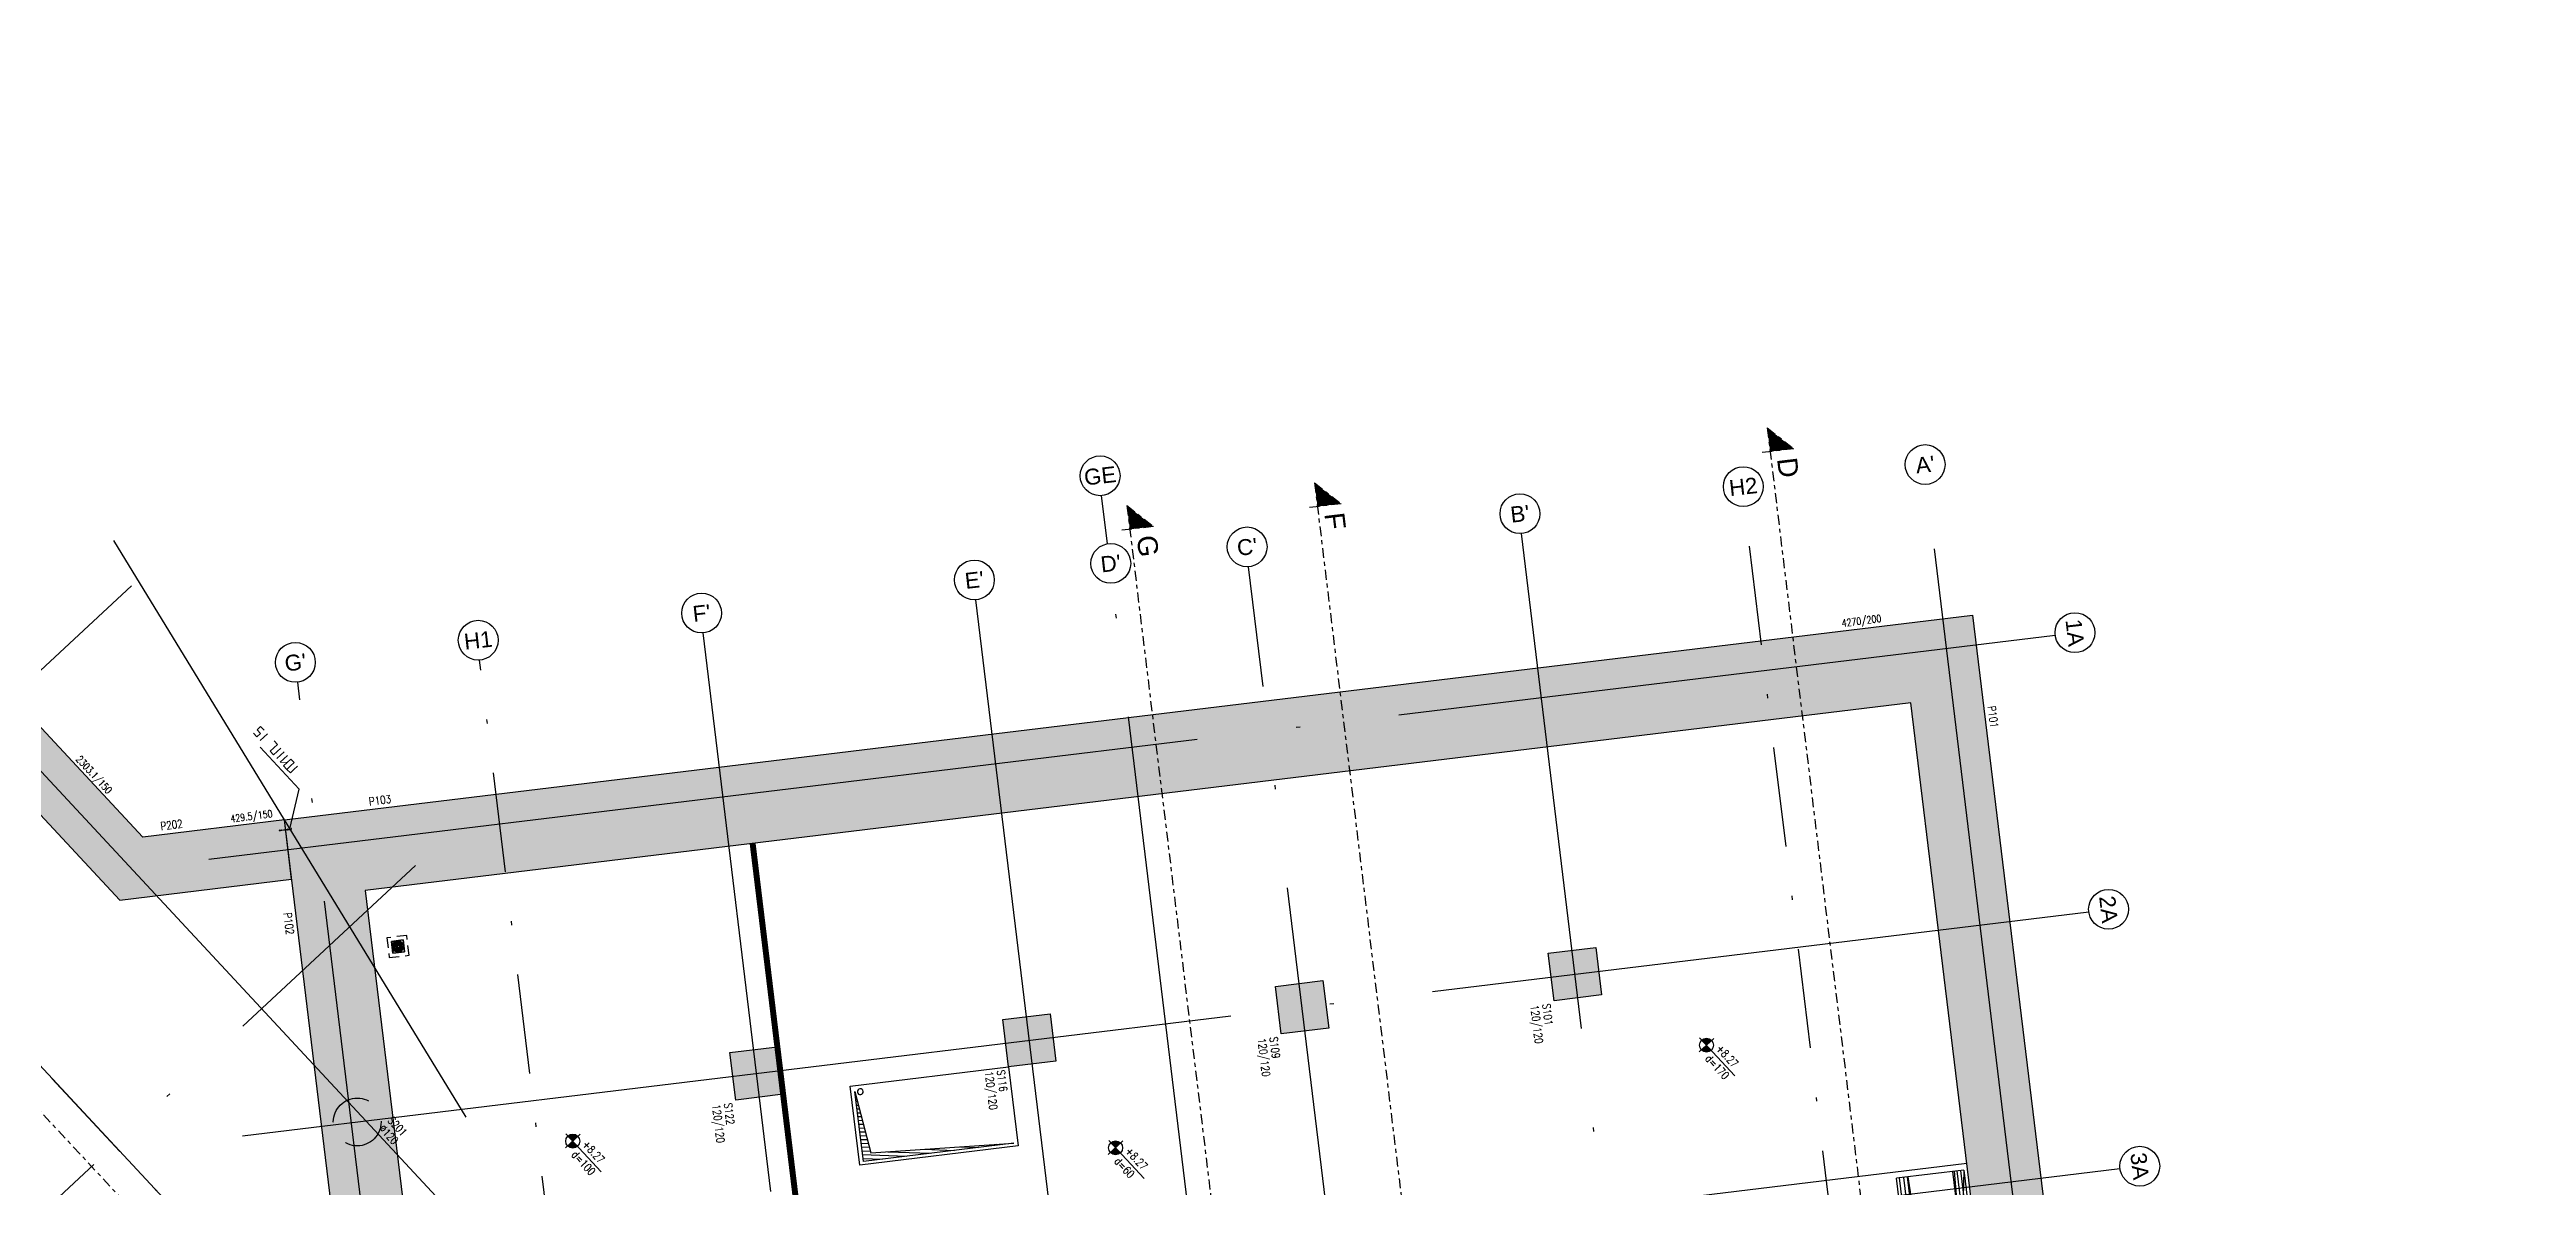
# Model space of a CAD drawing. Header units: millimetres. Extents: x 400382 to 401267, y 4543945 to 4544126.
# Drawn here: x 400428.8 to 400491, y 4544085.5 to 4544114.1 of the extents above; entities that cross this region are included whole.
import ezdxf
from ezdxf.enums import TextEntityAlignment as Align

# ---------------------------------------------------------------- set-up
doc = ezdxf.new("R2010")
doc.units = ezdxf.units.MM
for name, pattern in [('AKS', [3, 2.5, -0.25, 0, -0.25]), ('CENTER', [2, 1.25, -0.25, 0.25, -0.25]), ('CIZGI', [0.4, 0.25, -0.15]), ('CONTINU', [0]), ('DASHDOT2', [0.5, 0.25, -0.125, 0, -0.125]), ('HIDDEN', [0.375, 0.25, -0.125])]:
    doc.linetypes.add(name, pattern=pattern)
doc.layers.add('A-DETL', color=90, linetype='Continuous', lineweight=15)
for name, color, linetype in [('aks prota', 2, 'AKS'), ('boşluk prota', 2, 'Continuous'), ('boşluk taraması prota', 252, 'Continuous'), ('caks prota', 4, 'Continuous'), ('kesit tarama prota', 252, 'Continuous'), ('kiriş prota', 6, 'Continuous'), ('kolon prota', 1, 'Continuous'), ('kolon tarama prota', 252, 'Continuous'), ('lkolon prota', 4, 'Continuous'), ('lperde prota', 4, 'Continuous'), ('merdiven prota', 2, 'Continuous'), ('not çizgisi prota', 4, 'Continuous'), ('perde prota', 1, 'Continuous'), ('PRT-AL-TUNEL_EKSENI', 14, 'DASHDOT2'), ('PRT-MI-a_fit_drainage', 10, 'Continuous'), ('skesit prota', 7, 'Continuous'), ('st-s_level (kot)', 6, 'Continuous'), ('st-s_levelmark (kot işareti)', 4, 'Continuous'), ('st_s_su tutucu', 2, 'Continuous'), ('st_s_ölçü', 4, 'Continuous'), ('taks prota', 7, 'Continuous'), ('tkesit prota', 7, 'Continuous'), ('tkolon prota', 6, 'Continuous'), ('tperde prota', 6, 'Continuous')]:
    doc.layers.add(name, color=color, linetype=linetype)
doc.styles.add('Arial', font='Arial.ttf')
doc.styles.add('OLCU', font='romanstw.shx')
doc.styles.add('TAKS', font='Arial Unicode.ttf')
doc.styles.add('tkolon', font='romanstw.shx')
doc.dimstyles.new('1-50', dxfattribs={"dimtxt": 10, "dimasz": 4, "dimexe": 4, "dimexo": 8, "dimgap": 4, "dimtad": 1, "dimdec": 1, "dimrnd": 0.05, "dimzin": 9, "dimdsep": 46, "dimtxsty": 'OLCU', "dimblk1": 'OBLIQUE', "dimblk2": 'OBLIQUE', "dimsah": 1, "dimcen": 2, "dimdle": 4, "dimclrd": 4, "dimclre": 4, "dimclrt": 3, "dimadec": 1, "dimazin": 0, "dimtfac": 1, "dimtdec": 1, "dimtix": 1, "dimtmove": 2, "dimatfit": 3, "dimldrblk": 'OBLIQUE', "dimfxl": 1, "dimtvp": 1, "dimtolj": 1, "dimtzin": 1, "dimarcsym": 0})

# ---------------------------------------------------------------- blocks, each defined once
blk = doc.blocks.new('yürüyen mer 4')
at = {"color": 253}
blk.add_line((53984.2, 3429.1), (53984.2, 3599.1), dxfattribs=at)
blk.add_lwpolyline([(52756.3, 3429.1), (52756.3, 3599.1)], dxfattribs=at)
at = {"layer": 'st_s_ölçü', "color": 252, "ltscale": 0.1}
for points in [[(52756.3, 3599.1), (53984.2, 3599.1)], [(52756.3, 3591.6), (53984.2, 3591.6)], [(53984.2, 3581.8), (52756.3, 3581.8)], [(52756.3, 3571.6), (53984.2, 3571.6)], [(52756.3, 3529.1), (53984.2, 3569.8)], [(53984.2, 3453.6), (52756.3, 3499.1)], [(52756.3, 3456.6), (53984.2, 3456.6)], [(53984.2, 3446.3), (52756.3, 3446.3)], [(52756.3, 3436.6), (53984.2, 3436.6)], [(53984.2, 3429.1), (52756.3, 3429.1)]]:
    blk.add_lwpolyline(points, dxfattribs=at)
blk = doc.blocks.new('PLAN_KOT')
at = {"layer": 'st-s_levelmark (kot işareti)'}
h = blk.add_hatch(color=256, dxfattribs=at)
h.paths.add_polyline_path([(0, 17.5, 0.414214), (-17.5, 0), (0, 0)])
h.paths.add_polyline_path([(17.5, 0), (0, 0), (0, -17.5, 0.414214)])
for p, q in [((105, 0), (-25, 0)), ((0, 25), (0, -25))]:
    blk.add_line(p, q, dxfattribs=at)
blk.add_circle((0, 0), 17.5, dxfattribs=at)
at = {"layer": 'st-s_level (kot)', "color": 6, "style": 'OLCU', "width": 0.8}
for tag, p in [('KOT', (22.7, 9.8)), ('DÖŞEME_KALINLIĞI', (22.7, -27.6))]:
    blk.add_attdef(tag, p, '', height=20, dxfattribs=at)
blk = doc.blocks.new('_Oblique')
at = {"layer": 'st_s_ölçü', "lineweight": -2}
blk.add_line((-0.5, -0.5), (0.5, 0.5), dxfattribs=at)
blk = doc.blocks.new('D')
at = {"layer": 'st_s_su tutucu', "linetype": 'CONTINU', "ltscale": 0.2}
for p, q in [((-39988, 52508), (-39993, 52508)), ((-39993, 52508), (-39993, 52507)), ((-39993, 52507), (-39991, 52506)), ((-39991, 52499), (-39992, 52499)), ((-39992, 52499), (-39992, 52498)), ((-39992, 52498), (-39991, 52498)), ((-39991, 52506), (-39991, 52499)), ((-39991, 52498), (-39991, 52489)), ((-39990, 52506), (-39988, 52507)), ((-39990, 52499), (-39990, 52506)), ((-39989, 52499), (-39990, 52499)), ((-39990, 52489), (-39990, 52498)), ((-39990, 52498), (-39989, 52498)), ((-39989, 52498), (-39989, 52499)), ((-39988, 52507), (-39988, 52508)), ((-39993, 52449), (-39991, 52450)), ((-39993, 52448), (-39993, 52449)), ((-39988, 52448), (-39993, 52448)), ((-39991, 52489), (-39992, 52489)), ((-39992, 52489), (-39992, 52488)), ((-39992, 52488), (-39991, 52488)), ((-39991, 52479), (-39992, 52479)), ((-39992, 52479), (-39992, 52478)), ((-39992, 52478), (-39991, 52478)), ((-39992, 52468), (-39992, 52469)), ((-39992, 52469), (-39991, 52469)), ((-39991, 52468), (-39992, 52468)), ((-39992, 52458), (-39992, 52459)), ((-39992, 52459), (-39991, 52459)), ((-39991, 52458), (-39992, 52458)), ((-39991, 52488), (-39991, 52479)), ((-39991, 52469), (-39991, 52478)), ((-39991, 52459), (-39991, 52468)), ((-39991, 52450), (-39991, 52458)), ((-39989, 52489), (-39990, 52489)), ((-39990, 52479), (-39990, 52488)), ((-39990, 52488), (-39989, 52488)), ((-39989, 52479), (-39990, 52479)), ((-39990, 52478), (-39989, 52478)), ((-39990, 52478), (-39990, 52469)), ((-39990, 52469), (-39989, 52469)), ((-39989, 52468), (-39990, 52468)), ((-39990, 52468), (-39990, 52459)), ((-39990, 52459), (-39989, 52459)), ((-39989, 52458), (-39990, 52458)), ((-39990, 52458), (-39990, 52450)), ((-39990, 52450), (-39988, 52449)), ((-39989, 52488), (-39989, 52489)), ((-39989, 52478), (-39989, 52479)), ((-39989, 52469), (-39989, 52468)), ((-39989, 52459), (-39989, 52458)), ((-39988, 52449), (-39988, 52448))]:
    blk.add_line(p, q, dxfattribs=at)
blk = doc.blocks.new('YER SUZGECI_20x20')
at = {"color": 2}
blk.add_lwpolyline([(-20, 0), (0, 0), (0, 20), (-20, 20)], close=True, dxfattribs=at)
for points in [[(0, 20), (-20, 0)], [(-20, 20), (0, 0)]]:
    blk.add_lwpolyline(points, dxfattribs=at)
blk.add_circle((-10, 10), 7, dxfattribs=at)
blk = doc.blocks.new('+8.27 mekanik')
at = {"layer": 'kolon tarama prota'}
for p, q in [((4933, 139742), (4633, 139742)), ((4633, 139742), (4633, 139442)), ((4633, 139442), (4633, 139742)), ((4633, 139742), (4933, 139742)), ((4633, 139742), (4633, 139742)), ((4633, 139442), (4933, 139442)), ((4933, 139442), (4633, 139442)), ((4633, 139442), (4633, 139442)), ((4663, 139597), (4643, 139597)), ((4643, 139597), (4663, 139597)), ((4643, 139597), (4643, 139597)), ((4643, 139587), (4663, 139587)), ((4663, 139587), (4643, 139587)), ((4643, 139587), (4643, 139587)), ((4663, 139597), (4663, 139597)), ((4663, 139587), (4663, 139587)), ((4708, 139597), (4688, 139597)), ((4688, 139597), (4708, 139597)), ((4688, 139597), (4688, 139597)), ((4688, 139587), (4708, 139587)), ((4708, 139587), (4688, 139587)), ((4688, 139587), (4688, 139587)), ((4708, 139597), (4708, 139597)), ((4708, 139587), (4708, 139587)), ((4753, 139597), (4733, 139597)), ((4733, 139597), (4753, 139597)), ((4733, 139597), (4733, 139597)), ((4733, 139587), (4753, 139587)), ((4753, 139587), (4733, 139587)), ((4733, 139587), (4733, 139587)), ((4753, 139597), (4753, 139597)), ((4753, 139587), (4753, 139587)), ((4778, 139732), (4778, 139712)), ((4778, 139712), (4778, 139732)), ((4778, 139732), (4778, 139732)), ((4778, 139712), (4778, 139712)), ((4778, 139687), (4778, 139667)), ((4778, 139667), (4778, 139687)), ((4778, 139687), (4778, 139687)), ((4778, 139667), (4778, 139667)), ((4778, 139642), (4778, 139621)), ((4778, 139621), (4778, 139642)), ((4778, 139642), (4778, 139642)), ((4778, 139621), (4778, 139621)), ((4778, 139562), (4778, 139542)), ((4778, 139542), (4778, 139562)), ((4778, 139562), (4778, 139562)), ((4778, 139542), (4778, 139542)), ((4778, 139517), (4778, 139497)), ((4778, 139497), (4778, 139517)), ((4778, 139517), (4778, 139517)), ((4778, 139497), (4778, 139497)), ((4778, 139472), (4778, 139452)), ((4778, 139452), (4778, 139472)), ((4778, 139472), (4778, 139472)), ((4778, 139452), (4778, 139452)), ((4788, 139712), (4788, 139732)), ((4788, 139732), (4788, 139712)), ((4788, 139732), (4788, 139732)), ((4788, 139712), (4788, 139712)), ((4788, 139667), (4788, 139687)), ((4788, 139687), (4788, 139667)), ((4788, 139687), (4788, 139687)), ((4788, 139667), (4788, 139667)), ((4788, 139621), (4788, 139642)), ((4788, 139642), (4788, 139621)), ((4788, 139642), (4788, 139642)), ((4788, 139621), (4788, 139621)), ((4788, 139542), (4788, 139562)), ((4788, 139562), (4788, 139542)), ((4788, 139562), (4788, 139562)), ((4788, 139542), (4788, 139542)), ((4788, 139497), (4788, 139517)), ((4788, 139517), (4788, 139497)), ((4788, 139517), (4788, 139517)), ((4788, 139497), (4788, 139497)), ((4788, 139452), (4788, 139472)), ((4788, 139472), (4788, 139452)), ((4788, 139472), (4788, 139472)), ((4788, 139452), (4788, 139452)), ((4832, 139597), (4812, 139597)), ((4812, 139597), (4832, 139597)), ((4812, 139597), (4812, 139597)), ((4812, 139587), (4832, 139587)), ((4832, 139587), (4812, 139587)), ((4812, 139587), (4812, 139587)), ((4832, 139597), (4832, 139597)), ((4832, 139587), (4832, 139587)), ((4878, 139597), (4857, 139597)), ((4857, 139597), (4878, 139597)), ((4857, 139597), (4857, 139597)), ((4857, 139587), (4878, 139587)), ((4878, 139587), (4857, 139587)), ((4857, 139587), (4857, 139587)), ((4878, 139597), (4878, 139597)), ((4878, 139587), (4878, 139587)), ((4923, 139597), (4903, 139597)), ((4903, 139597), (4923, 139597)), ((4903, 139597), (4903, 139597)), ((4903, 139587), (4923, 139587)), ((4923, 139587), (4903, 139587)), ((4903, 139587), (4903, 139587)), ((4923, 139597), (4923, 139597)), ((4923, 139587), (4923, 139587)), ((4933, 139442), (4933, 139742)), ((4933, 139742), (4933, 139442)), ((4933, 139742), (4933, 139742)), ((4933, 139442), (4933, 139442))]:
    blk.add_line(p, q, dxfattribs=at)
for centre, radius, start, end in [((9803, 150677), 72, 0, 180), ((9803, 150677), 72, 180, 0), ((4783, 139592), 140, 92.04671, 177.95329), ((4783, 139592), 140, 92.04671, 177.95329), ((4783, 139592), 140, 182.04671, 267.95329), ((4783, 139592), 140, 182.04671, 267.95329), ((4783, 139592), 120, 92.38802, 177.61198), ((4783, 139592), 120, 92.38802, 177.61198), ((4783, 139592), 120, 182.38802, 267.61198), ((4783, 139592), 120, 182.38802, 267.61198), ((4783, 139592), 100, 90, 270), ((4783, 139592), 100, 90, 270), ((4783, 139592), 95, 93.01696, 176.98304), ((4783, 139592), 95, 93.01696, 176.98304), ((4783, 139592), 95, 183.01696, 266.98304), ((4783, 139592), 95, 183.01696, 266.98304), ((4783, 139592), 90, 90, 270), ((4783, 139592), 90, 90, 270), ((4783, 139592), 75, 93.82255, 176.17745), ((4783, 139592), 75, 93.82255, 176.17745), ((4783, 139592), 75, 183.82255, 266.17745), ((4783, 139592), 75, 183.82255, 266.17745), ((4783, 139592), 50, 95.73917, 174.26083), ((4783, 139592), 50, 95.73917, 174.26083), ((4783, 139592), 50, 90, 270), ((4783, 139592), 50, 90, 270), ((4783, 139592), 50, 185.73917, 264.26083), ((4783, 139592), 50, 185.73917, 264.26083), ((4783, 139592), 30, 99.59407, 170.40593), ((4783, 139592), 30, 99.59407, 170.40593), ((4783, 139592), 30, 189.59407, 260.40593), ((4783, 139592), 30, 189.59407, 260.40593), ((4783, 139592), 100, 270, 90), ((4783, 139592), 100, 270, 90), ((4783, 139592), 90, 270, 90), ((4783, 139592), 90, 270, 90), ((4783, 139592), 50, 270, 90), ((4783, 139592), 50, 270, 90), ((4783, 139592), 140, 2.04671, 87.95329), ((4783, 139592), 140, 2.04671, 87.95329), ((4783, 139592), 120, 2.38802, 87.61198), ((4783, 139592), 120, 2.38802, 87.61198), ((4783, 139592), 95, 3.01696, 86.98304), ((4783, 139592), 95, 3.01696, 86.98304), ((4783, 139592), 75, 3.82255, 86.17745), ((4783, 139592), 75, 3.82255, 86.17745), ((4783, 139592), 50, 5.73917, 84.26083), ((4783, 139592), 50, 5.73917, 84.26083), ((4783, 139592), 30, 9.59407, 80.40593), ((4783, 139592), 30, 9.59407, 80.40593), ((4783, 139592), 50, 275.73917, 354.26083), ((4783, 139592), 30, 279.59407, 350.40593), ((4783, 139592), 95, 273.01696, 356.98304), ((4783, 139592), 75, 273.82255, 356.17745), ((4783, 139592), 140, 272.04671, 357.95329), ((4783, 139592), 120, 272.38802, 357.61198), ((4783, 139592), 30, 279.59407, 350.40593), ((4783, 139592), 50, 275.73917, 354.26083), ((4783, 139592), 75, 273.82255, 356.17745), ((4783, 139592), 95, 273.01696, 356.98304), ((4783, 139592), 120, 272.38802, 357.61198), ((4783, 139592), 140, 272.04671, 357.95329)]:
    blk.add_arc(centre, radius, start, end, dxfattribs=at)

msp = doc.modelspace()

# ---------------------------------------------------------------- hatches: boundary and pattern name
at = {"layer": 'boşluk taraması prota', "ltscale": 2}
h = msp.add_hatch(dxfattribs=at)
h.set_pattern_fill('ANSI31', color=256, scale=0.03, angle=-47.076006, style=0)
h.set_pattern_definition([(357.923994, (399678.14428, 4544261.64228), (0.003450452, 0.095187483), [])])
h.paths.add_polyline_path([(400449.06965, 4544087.92243), (400449.46773, 4544086.38062), (400453.05515, 4544086.62479), (400449.28287, 4544086.16669)])
at = {"layer": 'kesit tarama prota'}
h = msp.add_hatch(color=256, dxfattribs=at)
h.dxf.hatch_style = 1
h.paths.add_polyline_path([(400472.64488, 4544104.06707), (400471.97693, 4544104.59036), (400472.04926, 4544103.99474)])
h = msp.add_hatch(color=256, dxfattribs=at)
h.dxf.hatch_style = 1
h.paths.add_polyline_path([(400461.27706, 4544102.68658), (400460.60911, 4544103.20987), (400460.68144, 4544102.61425)])
h = msp.add_hatch(color=256, dxfattribs=at)
h.dxf.hatch_style = 1
h.paths.add_polyline_path([(400456.5654, 4544102.1144), (400455.89745, 4544102.6377), (400455.96978, 4544102.04207)])
at = {"layer": 'kolon tarama prota'}
h = msp.add_hatch(color=256, dxfattribs=at)
h.dxf.hatch_style = 1
h.paths.add_polyline_path([(400441.05928, 4544042.7301), (400440.75106, 4544045.26407), (400397.51015, 4544091.75777), (400415.74337, 4544108.71536), (400430.61052, 4544092.72982), (400434.92386, 4544093.25363), (400434.74303, 4544094.74269), (400431.18841, 4544094.31102), (400416.02452, 4544110.61561), (400414.15726, 4544108.87899), (400413.88485, 4544109.17189), (400413.59195, 4544108.89948), (400413.86436, 4544108.60657), (400409.69049, 4544104.72472), (400409.41808, 4544105.01762), (400409.12518, 4544104.74521), (400409.39759, 4544104.45231), (400402.22146, 4544097.77824), (400401.94905, 4544098.07114), (400401.65615, 4544097.79873), (400401.92856, 4544097.50583), (400397.75469, 4544093.62397), (400397.48228, 4544093.91687), (400397.18938, 4544093.64446), (400397.46179, 4544093.35156), (400395.59453, 4544091.61494)])
h = msp.add_hatch(color=256, dxfattribs=at)
h.dxf.hatch_style = 1
h.paths.add_polyline_path([(400490.22528, 4543992.06815), (400477.13156, 4544099.89028), (400434.74303, 4544094.74269), (400434.92386, 4544093.25363), (400436.98868, 4544076.26376), (400429.44324, 4544069.24289), (400439.09693, 4544058.863), (400441.05928, 4544042.7301), (400490.53293, 4543989.53481)])
h.paths.add_polyline_path([(400442.73453, 4544043.86557), (400440.83383, 4544059.49168), (400431.84417, 4544069.15758), (400438.87121, 4544075.693), (400436.77095, 4544092.97426), (400475.58579, 4544097.68787), (400488.0372, 4543995.15502)], flags=16)
h.paths.add_polyline_path([(400459.89037, 4544037.23957), (400460.80569, 4544038.09085), (400459.37553, 4544039.62859), (400458.46021, 4544038.77731), (400457.45963, 4544039.85315), (400463.17124, 4544045.16517), (400466.0375, 4544042.08329), (400465.12218, 4544041.23201), (400466.55234, 4544039.69427), (400467.4673, 4544040.54594), (400473.97519, 4544033.5485), (400473.06008, 4544032.69669), (400474.24186, 4544031.42601), (400469.44572, 4544026.96542), (400467.88494, 4544028.64361), (400468.80026, 4544029.49489), (400467.3701, 4544031.03263), (400466.45478, 4544030.18135)], flags=0)
h.paths.add_polyline_path([(400460.31435, 4544037.2242), (400461.22967, 4544038.07548), (400459.3909, 4544040.05258), (400458.47558, 4544039.20129), (400457.88362, 4544039.83778), (400463.15587, 4544044.74118), (400465.61352, 4544042.09866), (400464.6982, 4544041.24738), (400466.53697, 4544039.27028), (400467.45229, 4544040.12157), (400473.55156, 4544033.56348), (400472.6361, 4544032.71206), (400473.81788, 4544031.44138), (400469.46109, 4544027.3894), (400468.30892, 4544028.62824), (400469.22424, 4544029.47952), (400467.38547, 4544031.45662), (400466.47015, 4544030.60533)], flags=0)
h.paths.add_polyline_path([(400473.93535, 4544079.75714), (400473.89918, 4544080.05494), (400475.8846, 4544080.29605), (400475.92076, 4544079.99824)], flags=0)
h = msp.add_hatch(color=256, dxfattribs=at)
h.dxf.hatch_style = 1
h.paths.add_polyline_path([(400467.66935, 4544091.53867), (400467.81402, 4544090.34743), (400466.62277, 4544090.20276), (400466.47811, 4544091.39401)])
h = msp.add_hatch(color=256, dxfattribs=at)
h.dxf.hatch_style = 1
h.paths.add_polyline_path([(400460.81968, 4544090.70686), (400460.96434, 4544089.51561), (400459.77309, 4544089.37095), (400459.62843, 4544090.5622)])
h = msp.add_hatch(color=256, dxfattribs=at)
h.dxf.hatch_style = 1
h.paths.add_polyline_path([(400453.97, 4544089.87505), (400454.11466, 4544088.6838), (400452.92341, 4544088.53914), (400452.77875, 4544089.73039)])
h = msp.add_hatch(color=256, dxfattribs=at)
h.dxf.hatch_style = 1
h.paths.add_polyline_path([(400447.12032, 4544089.04324), (400447.26498, 4544087.85199), (400446.07373, 4544087.70732), (400445.92907, 4544088.89857)])

# ---------------------------------------------------------------- linework, layer by layer
at = {"layer": 'A-DETL', "color": 1, "lineweight": 5}
msp.add_lwpolyline([(400410.49797, 4544108.04135), (400516.54955, 4543994.01205)], dxfattribs=at)
at = {"layer": 'aks prota', "ltscale": 10}
for p, q in [((400522.90326, 4543994.59565), (400411.76442, 4544114.0949)), ((400490.07415, 4543987.09137), (400475.9776, 4544103.17131)), ((400455.40743, 4544101.67942), (400455.26049, 4544102.88942)), ((400478.19815, 4543999.86073), (400465.80236, 4544101.93564)), ((400466.2063, 4544012.75467), (400455.52784, 4544100.68792)), ((400470.20358, 4544008.45669), (400458.95268, 4544101.10383)), ((400404.8438, 4544076.3867), (400430.90169, 4544100.62153)), ((400462.20901, 4544017.05265), (400452.103, 4544100.27202)), ((400454.21444, 4544025.64861), (400445.25332, 4544099.44021)), ((400432.84797, 4544093.75705), (400479.20739, 4544099.38685)), ((400442.38913, 4544038.00062), (400435.07808, 4544098.20454)), ((400411.65407, 4544069.06412), (400438.03409, 4544093.59854)), ((400433.69184, 4544086.8081), (400480.05125, 4544092.4379)), ((400434.47543, 4544080.3555), (400480.83484, 4544085.98531))]:
    msp.add_line(p, q, dxfattribs=at)
at = {"layer": 'boşluk prota', "ltscale": 0.05}
msp.add_lwpolyline([(400449.06965, 4544087.92243), (400449.46773, 4544086.38062), (400453.05515, 4544086.62479), (400449.28287, 4544086.16669)], close=True, dxfattribs=at)
at = {"layer": 'caks prota', "ltscale": 0.05}
for centre in [(400455.22482, 4544103.38815), (400475.94193, 4544103.67003), (400471.37548, 4544103.11549), (400465.76669, 4544102.43437), (400458.91701, 4544101.60256), (400455.49217, 4544101.18665), (400452.06733, 4544100.77074), (400445.21765, 4544099.93893), (400439.60886, 4544099.25781), (400479.70374, 4544099.44713), (400435.0178, 4544098.7009), (400480.54761, 4544092.49818), (400481.3312, 4544086.04558)]:
    msp.add_circle(centre, 0.5, dxfattribs=at)
at = {"layer": 'kiriş prota'}
for points in [[(400448.95258, 4544088.05696), (400452.92341, 4544088.53917), (400453.16452, 4544086.55372), (400449.19369, 4544086.07151), (400448.95258, 4544088.05696)], [(400468.45295, 4544085.08608), (400476.99023, 4544086.12283)]]:
    msp.add_lwpolyline(points, dxfattribs=at)
at = {"layer": 'kolon prota', "color": 1}
for points in [[(400467.66935, 4544091.53867), (400467.81402, 4544090.34743), (400466.62277, 4544090.20276), (400466.47811, 4544091.39401)], [(400460.81968, 4544090.70686), (400460.96434, 4544089.51561), (400459.77309, 4544089.37095), (400459.62843, 4544090.5622)], [(400453.97, 4544089.87505), (400454.11466, 4544088.6838), (400452.92341, 4544088.53914), (400452.77875, 4544089.73039)], [(400447.12032, 4544089.04324), (400447.26498, 4544087.85199), (400446.07373, 4544087.70732), (400445.92907, 4544088.89857)]]:
    msp.add_lwpolyline(points, close=True, dxfattribs=at)
at = {"layer": 'kolon prota', "color": 5, "linetype": 'HIDDEN', "ltscale": 5}
msp.add_circle((400436.57044, 4544087.1567), 0.6, dxfattribs=at)
at = {"layer": 'merdiven prota', "color": 4}
msp.add_line((400476.91074, 4544085.94785), (400476.66759, 4544074.67787), dxfattribs=at)
at = {"layer": 'perde prota'}
for points in [[(400415.74337, 4544108.71536), (400430.61052, 4544092.72982), (400434.92386, 4544093.25363), (400434.74303, 4544094.74269), (400431.18841, 4544094.31102), (400416.02452, 4544110.61561)], [(400429.44324, 4544069.24289), (400436.98868, 4544076.26376), (400434.74297, 4544094.74268), (400477.13156, 4544099.89028), (400490.53293, 4543989.53481), (400441.05928, 4544042.7301), (400439.09693, 4544058.863), (400429.44324, 4544069.24289)], [(400440.83383, 4544059.49168), (400442.73453, 4544043.86557), (400488.0372, 4543995.15502), (400475.58579, 4544097.68787), (400436.77095, 4544092.97426), (400438.87121, 4544075.693), (400431.84417, 4544069.15758), (400440.83383, 4544059.49168)]]:
    msp.add_lwpolyline(points, dxfattribs=at)
at = {"layer": 'PRT-AL-TUNEL_EKSENI', "ltscale": 10}
for p, q in [((400408.06651, 4544110.65571), (400519.20536, 4543991.15646)), ((400484.74443, 4543992.82201), (400471.41115, 4544102.61677)), ((400447.66816, 4544032.68733), (400439.64453, 4544098.75908))]:
    msp.add_line(p, q, dxfattribs=at)
at = {"layer": 'PRT-MI-a_fit_drainage', "color": 2, "linetype": 'CIZGI'}
msp.add_lwpolyline([(400437.87234, 4544091.34518), (400437.81206, 4544091.84153), (400437.31571, 4544091.78126), (400437.37599, 4544091.2849)], close=True, dxfattribs=at)
at = {"layer": 'skesit prota', "linetype": 'CENTER', "ltscale": 0.2}
for p, q in [((400471.97693, 4544104.59036), (400472.64488, 4544104.06707)), ((400472.64488, 4544104.06707), (400471.75145, 4544103.95857)), ((400460.60911, 4544103.20987), (400461.27706, 4544102.68658)), ((400455.89745, 4544102.6377), (400456.5654, 4544102.1144)), ((400461.27706, 4544102.68658), (400460.38363, 4544102.57808)), ((400456.5654, 4544102.1144), (400455.67197, 4544102.00591))]:
    msp.add_line(p, q, dxfattribs=at)
for points in [[(400485.58366, 4544084.6312), (400436.7276, 4544078.6982), (400405.73295, 4544112.02441)], [(400471.97693, 4544104.59036), (400486.28628, 4543986.75803)], [(400460.60911, 4544103.20987), (400466.0874, 4544058.09809)], [(400455.89745, 4544102.6377), (400463.09763, 4544043.34683)], [(400455.89745, 4544102.6377), (400463.09763, 4544043.34683)]]:
    msp.add_lwpolyline(points, dxfattribs=at)
at = {"layer": 'st_s_ölçü', "color": 6, "lineweight": 0}
for points in [[(400434.22973, 4544096.99834), (400434.14544, 4544097.08896), (400434.05482, 4544097.00468), (400434.1391, 4544096.91406), (400434.04848, 4544096.82977), (400433.9642, 4544096.9204)], [(400434.56686, 4544096.63584), (400434.38561, 4544096.46728)], [(400434.56686, 4544096.63584), (400434.47624, 4544096.55156), (400434.38561, 4544096.46728), (400434.4699, 4544096.37665), (400434.56052, 4544096.46094), (400434.65115, 4544096.54522)], [(400434.48258, 4544096.72647), (400434.56686, 4544096.63584)], [(400434.73543, 4544096.4546), (400434.55418, 4544096.28603)], [(400434.81971, 4544096.36397), (400434.72909, 4544096.27969), (400434.63847, 4544096.1954), (400434.81337, 4544096.18906), (400434.904, 4544096.27335)], [(400434.98828, 4544096.18272), (400434.89766, 4544096.09844), (400434.80703, 4544096.01416), (400434.89132, 4544095.92353), (400434.98194, 4544096.00782), (400435.07256, 4544096.0921)]]:
    msp.add_lwpolyline(points, dxfattribs=at)
for points in [[(400434.31401, 4544096.90772), (400434.22339, 4544096.82343), (400434.13276, 4544096.73915), (400434.22339, 4544096.82343), (400434.31401, 4544096.90772)], [(400434.89766, 4544096.09844), (400434.98828, 4544096.18272), (400434.904, 4544096.27335), (400434.81337, 4544096.18906), (400434.72275, 4544096.10478), (400434.80703, 4544096.01416), (400434.89766, 4544096.09844)]]:
    msp.add_lwpolyline(points, close=True, dxfattribs=at)
at = {"layer": 'st_s_ölçü', "color": 3, "linetype": 'CIZGI', "lineweight": 30, "ltscale": 50, "const_width": 0.15}
msp.add_lwpolyline([(400482.52011, 4544040.58627), (400476.55335, 4544047.00188), (400474.31991, 4544046.72799), (400473.88761, 4544050.2877), (400473.88784, 4544050.28749), (400473.75504, 4544051.37944), (400472.56379, 4544051.23477), (400470.87846, 4544065.11282), (400464.02879, 4544064.281), (400463.73705, 4544066.68335), (400462.5458, 4544066.53869), (400463.07098, 4544062.21404), (400457.4126, 4544061.52687), (400456.21251, 4544071.40879), (400461.87092, 4544072.09594), (400461.25438, 4544077.16047), (400448.74778, 4544075.64169), (400446.49947, 4544094.15568)], dxfattribs=at)

# ---------------------------------------------------------------- block references
at = {"layer": 'kolon tarama prota', "xscale": 0.001, "yscale": 0.001, "zscale": 0.001, "rotation": 276.9239939589975}
msp.add_blockref('+8.27 mekanik', (400298.44376, 4544079.48283), dxfattribs=at)
at = {"layer": 'PRT-MI-a_fit_drainage', "color": 2, "xscale": 0.01, "yscale": 0.01, "zscale": 0.01, "rotation": 96.92399395900118}
msp.add_blockref('YER SUZGECI_20x20', (400437.65894, 4544091.67184), dxfattribs=at)
at = {"layer": 'st-s_level (kot)', "linetype": 'CONTINU', "ltscale": 0.1, "xscale": 0.01, "yscale": 0.01, "zscale": 0.01, "rotation": 312.9239939589943}
for p, values in [((400470.44984, 4544089.08705), {'KOT': '+8.27', 'DÖŞEME_KALINLIĞI': 'd=170'}), ((400441.98195, 4544086.67676), {'KOT': '+8.27', 'DÖŞEME_KALINLIĞI': 'd=100'}), ((400455.61376, 4544086.50883), {'KOT': '+8.27', 'DÖŞEME_KALINLIĞI': 'd=60'})]:
    msp.add_blockref('PLAN_KOT', p, dxfattribs=at).add_auto_attribs(values)
at = {"layer": 'st_s_ölçü', "xscale": 0.004999999999999998, "yscale": 0.004999999999999998, "zscale": 0.004999999999999998, "rotation": 276.9239943719866}
msp.add_blockref('D', (400198.40042, 4543864.3697), dxfattribs=at)
at = {"layer": 'st_s_ölçü', "linetype": 'CONTINU', "xscale": 0.01, "yscale": 0.01, "zscale": 0.01, "rotation": 96.92399395901766}
msp.add_blockref('yürüyen mer 4', (400576.03072, 4543554.1766), dxfattribs=at)

# ---------------------------------------------------------------- texts
at = {"layer": 'lkolon prota', "style": 'tkolon', "width": 0.8}
for s, rotation, p in [('120/120', 276.9239941, (400466.03219, 4544090.08024)), ('120/120', 276.9239941, (400459.18251, 4544089.24843)), ('120/120', 276.9239941, (400452.33283, 4544088.41661)), ('%%C120', 312.9239939, (400437.10159, 4544086.97416)), ('120/120', 276.9239941, (400445.48316, 4544087.5848))]:
    msp.add_text(s, height=0.2, rotation=rotation, dxfattribs=at).set_placement(p)
at = {"layer": 'lperde prota', "style": 'tkolon', "width": 0.8}
for s, rotation, p in [('4270/200', 7.3932856, (400473.84762, 4544099.68287)), ('2303.1/150', 312.5635097, (400429.56188, 4544096.31709)), ('429.5/150', 7.3932856, (400433.38814, 4544094.76954))]:
    msp.add_text(s, height=0.18, rotation=rotation, dxfattribs=at).set_placement(p, align=Align.MIDDLE_LEFT)
at = {"layer": 'taks prota', "style": 'TAKS'}
for s, rotation, p in [("A'", 6.4291615, (400475.94193, 4544103.67003)), ('GE', 6.4291615, (400455.22482, 4544103.38815)), ('H2', 6.4291615, (400471.37548, 4544103.11549)), ("B'", 6.4291615, (400465.76669, 4544102.43437)), ("D'", 6.4291615, (400455.49217, 4544101.18665)), ("C'", 6.4291615, (400458.91701, 4544101.60256)), ("E'", 6.4291615, (400452.06733, 4544100.77074)), ("F'", 6.4291615, (400445.21765, 4544099.93893)), ('H1', 6.4291615, (400439.60886, 4544099.25781)), ('1A', 276.4291615, (400479.70374, 4544099.44713)), ("G'", 6.4291615, (400435.0178, 4544098.7009)), ('2A', 276.4291615, (400480.54761, 4544092.49818)), ('3A', 276.4291615, (400481.3312, 4544086.04558))]:
    msp.add_text(s, height=0.4, rotation=rotation, dxfattribs=at).set_placement(p, align=Align.MIDDLE_CENTER)
at = {"layer": 'tkesit prota', "style": 'Arial'}
for s, p in [('D', (400472.22228, 4544103.81428)), ('F', (400460.85446, 4544102.43379)), ('G', (400456.1428, 4544101.86161))]:
    msp.add_text(s, height=0.5, rotation=276.9239941, dxfattribs=at).set_placement(p)
at = {"layer": 'tkolon prota', "style": 'tkolon', "width": 0.8}
for s, rotation, p in [('S101', 276.9239941, (400466.33, 4544090.11641)), ('S109', 276.9239941, (400459.48032, 4544089.28459)), ('S116', 276.9239941, (400452.63065, 4544088.45278)), ('S122', 276.9239941, (400445.78097, 4544087.62097)), ('S201', 312.9239939, (400437.32126, 4544087.17847))]:
    msp.add_text(s, height=0.2, rotation=rotation, dxfattribs=at).set_placement(p)
at = {"layer": 'tperde prota', "style": 'tkolon', "width": 0.8}
for s, rotation, p in [('P101', 277.3932856, (400477.60981, 4544097.61102)), ('P103', 7.3932856, (400436.867, 4544095.20209)), ('P202', 7.3932856, (400431.63326, 4544094.58335)), ('P102', 277.3932856, (400434.81716, 4544092.41436))]:
    msp.add_text(s, height=0.2, rotation=rotation, dxfattribs=at).set_placement(p, align=Align.MIDDLE_LEFT)

# ---------------------------------------------------------------- leaders
at = {"layer": 'not çizgisi prota'}
msp.add_leader([(400434.87499, 4544094.52278), (400435.1152, 4544095.51569), (400434.13563, 4544096.56896)], dimstyle='1-50', override={"dimasz": 12, "dimgap": 4, "dimtad": 0}, dxfattribs=at)

doc.saveas('drawing.dxf')
